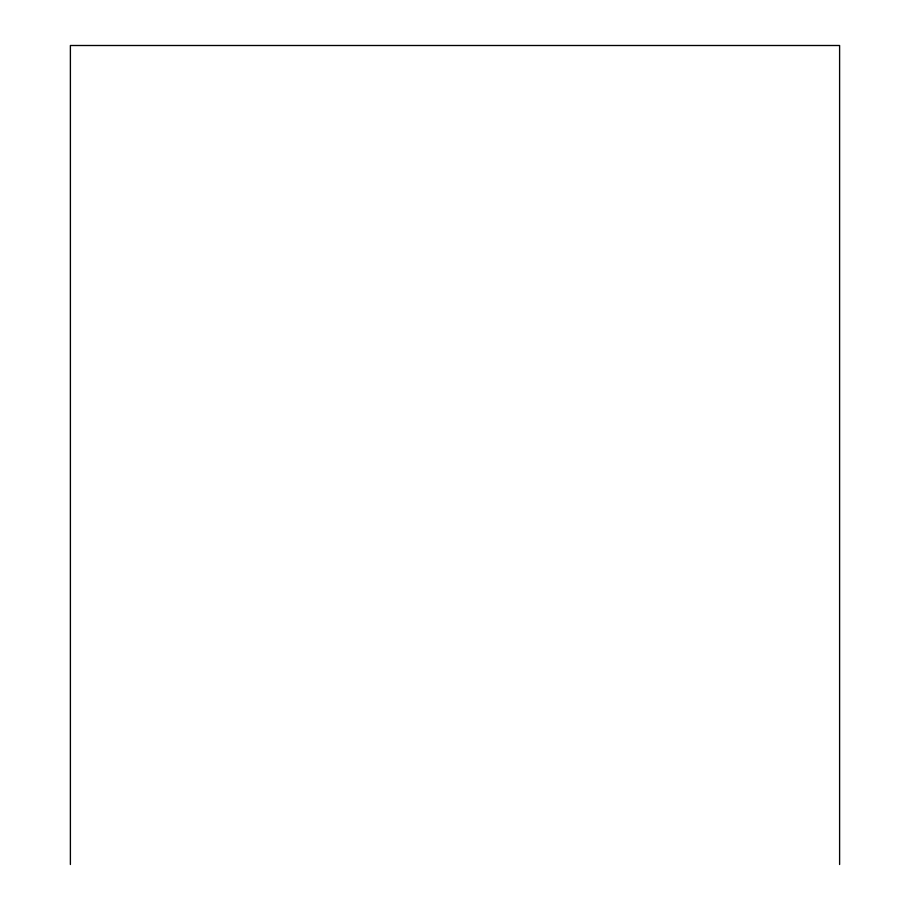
<?xml version="1.0" encoding="UTF-8"?>
<svg xmlns="http://www.w3.org/2000/svg" width="910" height="910" viewBox="0 0 910 910"><rect width="100%" height="100%" fill="white"/><g stroke="black" fill="none" stroke-linecap="round" stroke-linejoin="round"><path stroke-width="1.36" d="M839.611 864.5L839.611 45.5L70.388 45.5L70.388 864.5"/></g></svg>
